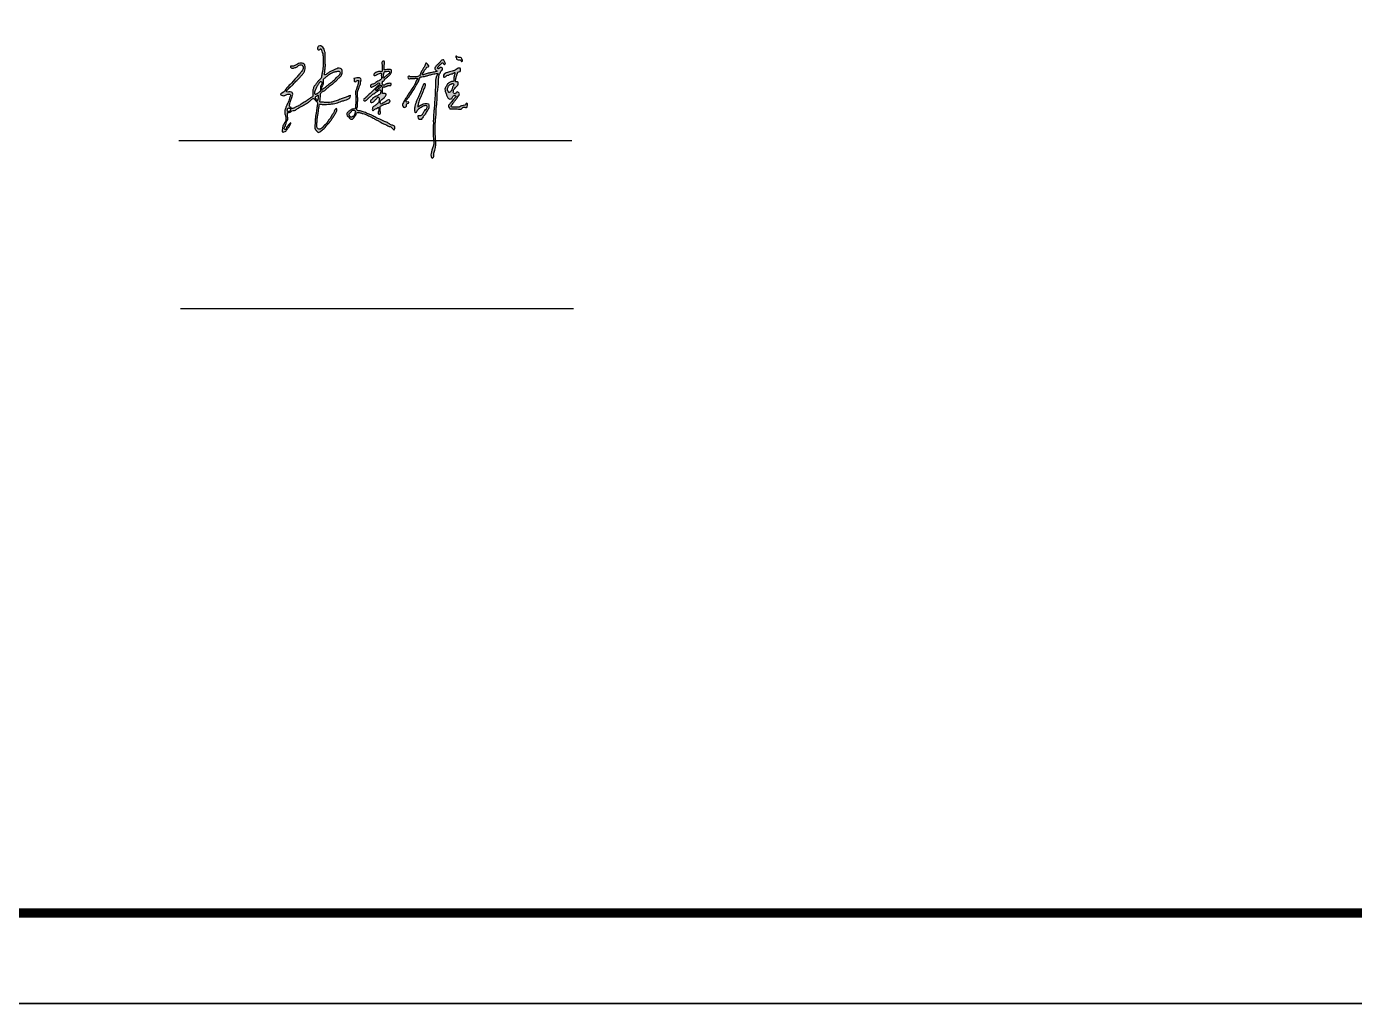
# Model space of a CAD drawing. Extents: x 30064 to 135164, y 17999 to 492668.
# Drawn here: x 46963 to 61640, y 386815 to 397614 of the extents above; entities that cross this region are included whole.
import ezdxf

# ---------------------------------------------------------------- set-up
doc = ezdxf.new("R2010")
doc.units = 0
doc.header["$LTSCALE"] = 1000
doc.header["$MEASUREMENT"] = 0
for name, color, linetype in [('PUB_TITLE', 7, 'Continuous'), ('TWT_TITLE', 7, 'Continuous'), ('文字和字符', 7, 'Continuous')]:
    doc.layers.add(name, color=color, linetype=linetype)

msp = doc.modelspace()

# ---------------------------------------------------------------- hatches: boundary and pattern name
at = {"layer": '文字和字符'}
h = msp.add_hatch(color=6, dxfattribs=at)
edge = h.paths.add_edge_path()
edge.add_spline(control_points=[(49898, 397177), (49898, 397177), (49935, 397179), (49955, 397199), (49983, 397209), (50009, 397213), (50038, 397198), (50044, 397169), (50041, 397142), (50038, 397115), (50014, 397090), (49993, 397061), (49964, 397030), (49931, 397002), (49905, 396966), (49873, 396944), (49855, 396921), (49841, 396910), (49836, 396899), (49844, 396886), (49865, 396897), (49888, 396894), (49914, 396870), (49896, 396838), (49888, 396810), (49881, 396788), (49872, 396768), (49872, 396749), (49868, 396735), (49875, 396722), (49886, 396721), (49891, 396714), (49897, 396706), (49907, 396710), (49918, 396712), (49930, 396719), (49944, 396726), (49960, 396732), (49975, 396742), (49991, 396752), (50010, 396764), (50031, 396776), (50051, 396789), (50069, 396802), (50091, 396815), (50108, 396832), (50131, 396841), (50127, 396857), (50126, 396870), (50125, 396885), (50128, 396899), (50129, 396915), (50133, 396931), (50140, 396955), (50161, 396976), (50179, 397003), (50198, 397020), (50211, 397034), (50225, 397046), (50223, 397067), (50227, 397094), (50236, 397122), (50240, 397171), (50245, 397222), (50241, 397276), (50239, 397313), (50229, 397337), (50222, 397353), (50214, 397375), (50203, 397358), (50179, 397349), (50175, 397385), (50193, 397402), (50218, 397404), (50240, 397388), (50253, 397364), (50263, 397333), (50265, 397303), (50265, 397274), (50265, 397246), (50264, 397210), (50266, 397169), (50258, 397128), (50260, 397102), (50252, 397072), (50282, 397087), (50299, 397104), (50330, 397123), (50362, 397135), (50390, 397149), (50418, 397159), (50448, 397145), (50455, 397115), (50449, 397089), (50438, 397062), (50411, 397042), (50381, 397011), (50342, 396978), (50301, 396947), (50268, 396915), (50243, 396897), (50210, 396883), (50217, 396842), (50207, 396812), (50207, 396794), (50204, 396780), (50221, 396778), (50236, 396778), (50262, 396774), (50293, 396776), (50325, 396775), (50350, 396783), (50373, 396787), (50396, 396798), (50427, 396806), (50456, 396820), (50484, 396828), (50507, 396840), (50525, 396844), (50549, 396862), (50540, 396824), (50517, 396811), (50482, 396798), (50447, 396791), (50415, 396776), (50384, 396766), (50351, 396760), (50315, 396757), (50275, 396753), (50240, 396752), (50216, 396756), (50201, 396758), (50196, 396739), (50191, 396685), (50178, 396612), (50172, 396539), (50168, 396501), (50186, 396482), (50201, 396480), (50221, 396481), (50243, 396511), (50276, 396537), (50299, 396579), (50326, 396605), (50339, 396637), (50359, 396663), (50366, 396688), (50394, 396718), (50392, 396681), (50379, 396659), (50362, 396625), (50337, 396594), (50315, 396555), (50279, 396520), (50246, 396478), (50214, 396459), (50191, 396439), (50174, 396453), (50165, 396467), (50150, 396482), (50147, 396511), (50154, 396544), (50153, 396583), (50158, 396622), (50163, 396661), (50168, 396700), (50174, 396734), (50181, 396761), (50177, 396780), (50161, 396789), (50149, 396802), (50144, 396819), (50121, 396819), (50104, 396797), (50072, 396773), (50037, 396750), (49995, 396730), (49960, 396710), (49931, 396685), (49899, 396688), (49884, 396671), (49868, 396661), (49854, 396667), (49845, 396658), (49846, 396644), (49844, 396626), (49852, 396606), (49853, 396583), (49833, 396560), (49829, 396530), (49820, 396505), (49804, 396481), (49833, 396472), (49835, 396500), (49850, 396521), (49866, 396532), (49888, 396559), (49880, 396525), (49869, 396514), (49860, 396500), (49852, 396488), (49844, 396478), (49836, 396468), (49829, 396452), (49810, 396456), (49789, 396439), (49789, 396476), (49792, 396495), (49796, 396517), (49805, 396533), (49813, 396551), (49827, 396567), (49830, 396587), (49830, 396606), (49828, 396624), (49820, 396642), (49814, 396667), (49820, 396699), (49834, 396729), (49846, 396761), (49861, 396790), (49868, 396817), (49874, 396836), (49881, 396848), (49881, 396864), (49859, 396872), (49839, 396862), (49819, 396851), (49800, 396849), (49784, 396852), (49764, 396865), (49813, 396889), (49831, 396929), (49889, 396987), (49934, 397035), (49972, 397084), (49998, 397109), (50019, 397134), (50025, 397166), (50009, 397189), (49979, 397198), (49958, 397163), (49922, 397161), (49891, 397145), (49873, 397181), (49898, 397177), (49898, 397177)], knot_values=[0, 0, 0, 0, 29.830329, 58.917813, 87.403057, 108.106156, 133.178165, 167.21185, 183.493575, 210.674955, 237.313626, 275.867732, 312.375317, 353.761043, 395.875537, 434.582879, 460.669761, 476.274997, 484.417806, 491.620343, 511.676156, 536.924503, 555.692553, 598.362356, 618.348177, 639.189191, 663.45492, 677.063063, 692.317653, 702.959274, 711.943659, 720.14469, 726.927846, 735.80548, 746.57076, 757.657127, 773.391329, 790.76732, 805.441898, 822.594095, 842.866694, 868.323001, 891.127033, 907.573393, 930.634575, 961.258613, 976.688727, 988.002723, 1001.170801, 1014.557807, 1029.617846, 1042.133039, 1057.768168, 1075.005198, 1109.99381, 1138.042246, 1164.89526, 1180.29965, 1191.874738, 1213.241442, 1232.349281, 1268.725268, 1294.322921, 1368.395782, 1410.724556, 1445.044845, 1469.944393, 1480.867815, 1499.328512, 1508.741629, 1526.286567, 1555.649157, 1570.573337, 1593.98259, 1617.984445, 1641.382666, 1669.439815, 1707.291974, 1725.035697, 1749.43332, 1786.029801, 1824.844218, 1863.911625, 1895.042411, 1908.396405, 1926.997455, 1954.733646, 1988.605585, 2022.407336, 2049.221687, 2076.673409, 2100.00089, 2131.565175, 2154.184674, 2175.023051, 2209.537897, 2244.846276, 2295.987218, 2350.394106, 2388.904508, 2420.906973, 2437.842954, 2481.538585, 2513.67034, 2525.068719, 2534.685067, 2544.923321, 2563.314623, 2581.768155, 2615.884833, 2650.046285, 2667.232328, 2688.872495, 2714.057646, 2739.784309, 2777.467879, 2801.534699, 2820.718126, 2846.219989, 2860.698517, 2879.243585, 2912.659008, 2940.608915, 2982.423161, 3010.685784, 3039.178412, 3070.401495, 3105.567192, 3138.040416, 3181.77967, 3202.070017, 3207.318711, 3220.228211, 3244.089956, 3371.102495, 3414.225609, 3453.462193, 3467.26996, 3480.300078, 3495.079726, 3519.973063, 3575.220664, 3613.131208, 3652.775903, 3675.917744, 3710.071084, 3737.577823, 3760.456026, 3779.026476, 3804.406012, 3842.427404, 3879.53793, 3916.903526, 3966.451123, 4017.131972, 4061.072175, 4074.638395, 4092.565028, 4109.947309, 4123.823044, 4149.665691, 4185.989873, 4217.238435, 4257.446297, 4295.790415, 4324.39685, 4369.00823, 4390.680082, 4401.809145, 4417.703641, 4439.204356, 4450.588858, 4460.404255, 4494.065203, 4522.530802, 4573.458554, 4609.521342, 4650.912748, 4685.917862, 4712.736046, 4730.120946, 4746.286022, 4759.95949, 4766.863435, 4776.672561, 4797.16942, 4817.291784, 4834.860476, 4859.323634, 4896.066848, 4914.918931, 4939.065769, 4952.349318, 4974.17708, 4996.946, 5022.500289, 5038.394722, 5059.260572, 5074.696393, 5090.132213, 5102.860644, 5115.363234, 5127.279907, 5137.839505, 5160.110254, 5171.91017, 5195.838718, 5221.384366, 5238.430758, 5255.298426, 5274.238989, 5291.838335, 5311.960699, 5328.55338, 5346.364767, 5359.960569, 5382.934513, 5416.477261, 5448.016954, 5474.30002, 5511.880375, 5539.40652, 5552.058861, 5566.94274, 5578.03298, 5588.729847, 5622.382906, 5636.081831, 5651.985781, 5673.57334, 5685.092373, 5703.046221, 5778.830378, 5827.289368, 5921.873186, 5965.463367, 5998.231583, 6019.778213, 6058.791881, 6074.951846, 6095.085564, 6133.666904, 6164.015928, 6195.290173, 6213.346315, 6227.672688, 6227.672688, 6227.672688, 6227.672688], degree=3, periodic=0)
edge = h.paths.add_edge_path(flags=16)
edge.add_spline(control_points=[(50211, 397005), (50211, 397004), (50197, 396994), (50194, 396981), (50184, 396970), (50177, 396958), (50169, 396945), (50164, 396929), (50156, 396914), (50152, 396901), (50150, 396890), (50150, 396880), (50151, 396872), (50153, 396865), (50163, 396862), (50171, 396871), (50185, 396878), (50195, 396888), (50207, 396894), (50212, 396905), (50210, 396918), (50211, 396934), (50210, 396952), (50220, 396967), (50226, 396981), (50224, 396993), (50227, 397005), (50218, 397007), (50211, 397005), (50211, 397005)], knot_values=[0, 0, 0, 0, 15.16178, 26.885115, 40.319645, 54.966413, 64.568744, 83.231373, 100.644648, 111.873825, 122.261764, 130.597594, 138.137919, 145.255344, 149.904189, 163.057972, 176.277051, 191.533217, 204.002706, 212.709306, 222.244258, 238.518955, 257.638434, 271.136509, 286.704711, 297.422187, 307.353728, 313.519692, 320.456367, 320.456367, 320.456367, 320.456367], degree=3, periodic=0)
edge = h.paths.add_edge_path(flags=16)
edge.add_spline(control_points=[(50244, 397033), (50244, 397033), (50276, 397058), (50298, 397075), (50325, 397093), (50353, 397110), (50384, 397112), (50410, 397123), (50424, 397112), (50436, 397101), (50421, 397076), (50391, 397056), (50361, 397017), (50326, 396992), (50299, 396971), (50278, 396953), (50259, 396939), (50244, 396928), (50238, 396916), (50220, 396911), (50225, 396936), (50224, 396954), (50243, 396968), (50241, 396988), (50241, 397005), (50242, 397017), (50240, 397026), (50244, 397033), (50244, 397033)], knot_values=[0, 0, 0, 0, 36.430419, 65.187197, 91.419752, 121.899033, 155.898168, 179.129599, 191.187594, 202.563458, 218.937757, 256.902618, 310.337733, 348.658026, 377.380118, 405.122206, 425.745844, 443.117225, 454.890005, 463.601594, 481.231921, 499.962837, 517.902498, 538.606138, 551.160941, 565.957672, 570.889886, 577.866804, 577.866804, 577.866804, 577.866804], degree=3, periodic=0)
edge = h.paths.add_edge_path(flags=16)
edge.add_spline(control_points=[(50154, 396830), (50154, 396830), (50162, 396845), (50172, 396849), (50180, 396854), (50192, 396854), (50188, 396840), (50189, 396829), (50188, 396817), (50185, 396807), (50185, 396799), (50179, 396796), (50172, 396798), (50167, 396806), (50163, 396812), (50158, 396820), (50153, 396823), (50154, 396830), (50154, 396830)], knot_values=[0, 0, 0, 0, 13.966431, 26.642221, 32.867363, 40.668687, 50.865474, 62.813241, 75.541774, 82.709236, 91.158043, 95.563358, 100.25464, 110.515602, 118.401257, 123.681007, 133.675528, 136.491121, 136.491121, 136.491121, 136.491121], degree=3, periodic=0)
edge = h.paths.add_edge_path(flags=16)
edge.add_spline(control_points=[(49845, 396700), (49845, 396700), (49854, 396714), (49866, 396711), (49876, 396708), (49883, 396705), (49884, 396696), (49881, 396690), (49878, 396681), (49870, 396678), (49860, 396676), (49846, 396674), (49843, 396687), (49841, 396693), (49845, 396700), (49845, 396700)], knot_values=[0, 0, 0, 0, 11.122688, 25.410392, 33.76565, 39.259742, 46.34399, 54.032835, 60.099225, 69.754386, 75.753906, 90.734986, 100.54138, 106.793197, 112.698594, 112.698594, 112.698594, 112.698594], degree=3, periodic=0)
h = msp.add_hatch(color=6, dxfattribs=at)
edge = h.paths.add_edge_path()
edge.add_spline(control_points=[(50804, 397092), (50804, 397092), (50822, 397110), (50842, 397111), (50863, 397120), (50880, 397113), (50892, 397118), (50895, 397133), (50893, 397153), (50896, 397175), (50892, 397194), (50888, 397208), (50889, 397226), (50916, 397238), (50922, 397215), (50916, 397199), (50917, 397181), (50917, 397163), (50916, 397150), (50913, 397138), (50929, 397134), (50944, 397141), (50965, 397140), (50979, 397141), (50995, 397139), (50997, 397124), (50997, 397111), (50991, 397096), (50980, 397081), (50966, 397069), (50952, 397056), (50940, 397044), (50928, 397037), (50921, 397027), (50914, 397020), (50910, 397007), (50898, 397011), (50897, 396994), (50894, 396981), (50905, 396963), (50918, 396968), (50929, 396974), (50940, 396981), (50954, 396983), (50968, 396987), (50981, 396988), (50994, 396984), (50991, 396974), (50993, 396965), (50979, 396960), (50966, 396963), (50953, 396959), (50944, 396954), (50933, 396951), (50924, 396945), (50913, 396945), (50903, 396950), (50901, 396939), (50898, 396931), (50898, 396920), (50898, 396912), (50898, 396904), (50896, 396897), (50896, 396889), (50896, 396883), (50897, 396879), (50894, 396871), (50909, 396874), (50919, 396874), (50930, 396873), (50937, 396868), (50935, 396851), (50923, 396832), (50901, 396816), (50883, 396804), (50873, 396786), (50871, 396768), (50884, 396755), (50893, 396763), (50902, 396769), (50913, 396777), (50926, 396780), (50938, 396792), (50952, 396803), (50967, 396803), (50981, 396801), (50982, 396784), (50967, 396772), (50950, 396764), (50929, 396757), (50912, 396753), (50896, 396745), (50886, 396736), (50869, 396733), (50875, 396715), (50873, 396696), (50873, 396676), (50880, 396655), (50866, 396643), (50852, 396648), (50846, 396660), (50854, 396675), (50858, 396692), (50859, 396708), (50855, 396726), (50838, 396710), (50822, 396708), (50804, 396700), (50797, 396682), (50782, 396691), (50787, 396706), (50788, 396725), (50806, 396733), (50821, 396744), (50833, 396755), (50845, 396766), (50857, 396776), (50858, 396791), (50861, 396804), (50862, 396818), (50858, 396828), (50852, 396836), (50842, 396833), (50838, 396821), (50826, 396814), (50815, 396803), (50807, 396792), (50796, 396782), (50783, 396774), (50761, 396773), (50763, 396796), (50777, 396805), (50788, 396821), (50807, 396832), (50825, 396843), (50843, 396848), (50854, 396861), (50873, 396864), (50877, 396884), (50880, 396897), (50875, 396912), (50861, 396916), (50850, 396902), (50828, 396891), (50811, 396877), (50790, 396865), (50775, 396852), (50754, 396832), (50735, 396816), (50718, 396799), (50698, 396787), (50681, 396808), (50707, 396820), (50724, 396841), (50756, 396868), (50785, 396901), (50815, 396926), (50836, 396951), (50853, 396965), (50868, 396982), (50853, 396996), (50836, 396971), (50813, 396964), (50793, 396948), (50761, 396940), (50764, 396974), (50791, 396977), (50814, 396986), (50834, 397004), (50854, 397015), (50876, 397021), (50888, 397039), (50885, 397062), (50883, 397079), (50888, 397100), (50868, 397099), (50855, 397092), (50838, 397085), (50826, 397073), (50810, 397070), (50796, 397079), (50803, 397092), (50804, 397092)], knot_values=[0, 0, 0, 0, 21.814226, 40.014518, 62.705103, 80.181203, 87.059593, 95.960741, 117.525979, 144.48919, 157.446323, 169.514731, 184.787555, 205.834293, 221.965238, 235.360358, 252.742704, 270.71375, 285.202589, 292.391017, 298.294038, 323.168932, 339.890762, 353.677583, 365.620364, 378.129251, 389.526685, 402.989381, 420.611403, 440.531037, 455.37129, 472.336878, 486.5792, 494.822314, 504.352288, 516.704907, 522.699181, 530.27695, 553.639261, 565.149337, 577.864888, 587.528817, 601.603428, 613.797645, 625.753182, 641.937729, 649.9788, 657.766267, 665.645468, 673.686615, 691.069983, 702.267642, 712.223711, 720.551303, 732.907569, 741.299569, 750.370401, 754.159277, 767.819998, 775.008381, 783.993926, 790.014194, 797.893351, 805.081778, 810.473088, 814.666318, 817.720913, 829.769177, 838.760629, 852.283854, 856.964277, 862.355586, 894.641394, 917.573479, 938.655869, 952.338385, 974.413595, 984.091028, 992.098792, 1002.565424, 1015.429981, 1028.359865, 1041.617731, 1060.692449, 1075.149999, 1081.330321, 1097.650211, 1107.252151, 1133.82575, 1149.932866, 1167.658992, 1180.945792, 1198.851742, 1207.212315, 1222.48382, 1236.906949, 1263.262694, 1278.557776, 1291.815576, 1304.435541, 1313.922398, 1324.654884, 1349.142625, 1361.020488, 1372.838601, 1385.371679, 1406.33795, 1423.525104, 1437.340436, 1446.079862, 1461.351368, 1476.168885, 1496.200813, 1510.803882, 1526.560496, 1542.662576, 1557.114579, 1565.766985, 1581.249459, 1594.824166, 1604.755407, 1610.756543, 1619.414177, 1627.419657, 1643.634371, 1658.03725, 1667.713087, 1682.728431, 1698.677316, 1713.209272, 1728.480822, 1743.495369, 1760.340716, 1781.062409, 1803.083586, 1817.90876, 1831.829559, 1851.204785, 1861.937228, 1882.369986, 1890.726834, 1902.273459, 1915.005119, 1936.427946, 1969.389218, 1974.338724, 2005.754245, 2023.168452, 2055.026844, 2074.268902, 2093.867831, 2107.78631, 2127.599717, 2153.412209, 2189.440129, 2240.453356, 2274.08225, 2299.89394, 2328.106323, 2341.387876, 2350.989816, 2370.530551, 2403.28468, 2421.19063, 2445.869309, 2466.302067, 2483.491087, 2513.600141, 2534.81948, 2557.988589, 2577.732832, 2594.915337, 2613.696208, 2636.660478, 2648.798069, 2658.352665, 2679.53953, 2695.582632, 2708.030864, 2726.091721, 2735.787779, 2747.159611, 2747.159611, 2747.159611, 2747.159611], degree=3, periodic=0)
edge = h.paths.add_edge_path(flags=16)
edge.add_spline(control_points=[(50874, 396965), (50874, 396965), (50865, 396956), (50859, 396951), (50847, 396948), (50839, 396941), (50832, 396933), (50826, 396927), (50823, 396920), (50821, 396912), (50827, 396907), (50834, 396906), (50840, 396913), (50842, 396922), (50850, 396928), (50857, 396930), (50863, 396935), (50873, 396938), (50879, 396946), (50886, 396952), (50887, 396959), (50885, 396966), (50879, 396965), (50874, 396965), (50874, 396965)], knot_values=[0, 0, 0, 0, 8.439041, 20.62857, 28.097042, 39.877603, 49.765051, 57.178901, 62.854461, 72.258155, 76.58164, 82.950578, 90.312624, 100.188639, 107.6845, 114.090351, 121.535477, 130.11106, 142.317774, 148.462757, 154.387511, 159.526625, 165.895648, 169.459976, 169.459976, 169.459976, 169.459976], degree=3, periodic=0)
edge = h.paths.add_edge_path(flags=16)
edge.add_spline(control_points=[(50919, 397113), (50919, 397113), (50913, 397104), (50912, 397096), (50912, 397085), (50909, 397073), (50906, 397061), (50903, 397050), (50912, 397041), (50918, 397056), (50928, 397064), (50941, 397070), (50951, 397082), (50962, 397090), (50978, 397098), (50974, 397110), (50971, 397122), (50949, 397120), (50934, 397116), (50922, 397116), (50919, 397113), (50919, 397113)], knot_values=[0, 0, 0, 0, 9.334311, 17.140719, 26.361451, 38.018579, 52.789195, 61.01517, 67.124154, 79.068588, 89.242621, 105.885881, 117.802758, 131.460083, 146.451071, 157.202444, 163.309657, 177.435607, 205.630785, 210.588468, 213.165382, 213.165382, 213.165382, 213.165382], degree=3, periodic=0)
h = msp.add_hatch(color=6, dxfattribs=at)
edge = h.paths.add_edge_path()
edge.add_spline(control_points=[(51223, 397059), (51223, 397059), (51260, 397059), (51283, 397058), (51315, 397074), (51321, 397112), (51344, 397142), (51357, 397170), (51370, 397188), (51372, 397217), (51394, 397199), (51402, 397189), (51419, 397167), (51387, 397173), (51383, 397156), (51369, 397141), (51354, 397118), (51345, 397098), (51333, 397079), (51354, 397080), (51368, 397090), (51397, 397096), (51426, 397104), (51457, 397109), (51476, 397112), (51509, 397119), (51476, 397133), (51475, 397159), (51491, 397181), (51509, 397200), (51535, 397220), (51547, 397241), (51573, 397251), (51578, 397233), (51585, 397221), (51594, 397208), (51590, 397197), (51576, 397188), (51573, 397211), (51553, 397215), (51542, 397195), (51523, 397185), (51510, 397170), (51507, 397160), (51505, 397144), (51532, 397151), (51546, 397169), (51566, 397149), (51554, 397130), (51541, 397117), (51534, 397099), (51524, 397085), (51516, 397050), (51516, 397003), (51513, 396940), (51503, 396890), (51498, 396836), (51502, 396784), (51490, 396719), (51492, 396656), (51477, 396537), (51479, 396405), (51491, 396271), (51458, 396208), (51469, 396174), (51445, 396155), (51426, 396197), (51439, 396231), (51449, 396268), (51473, 396316), (51451, 396405), (51461, 396514), (51457, 396605), (51464, 396672), (51472, 396727), (51471, 396784), (51480, 396842), (51476, 396908), (51489, 396985), (51476, 397042), (51518, 397099), (51475, 397094), (51444, 397085), (51406, 397076), (51381, 397068), (51359, 397062), (51339, 397058), (51308, 397060), (51301, 397014), (51274, 396973), (51244, 396914), (51203, 396859), (51178, 396816), (51150, 396793), (51167, 396773), (51194, 396787), (51182, 396764), (51162, 396764), (51167, 396736), (51144, 396712), (51111, 396737), (51131, 396779), (51153, 396822), (51188, 396873), (51222, 396926), (51257, 396979), (51269, 397014), (51294, 397052), (51242, 397032), (51217, 397046), (51187, 397032), (51173, 397052), (51185, 397072), (51195, 397065), (51198, 397061), (51203, 397060), (51210, 397057), (51223, 397059), (51223, 397059)], knot_values=[0, 0, 0, 0, 30.010681, 59.710914, 78.593199, 120.407305, 154.524141, 185.004149, 203.061643, 222.774317, 238.80713, 258.455944, 270.333782, 293.330836, 302.766156, 314.154011, 351.592667, 373.783884, 384.727657, 395.744414, 413.857163, 437.957453, 474.261753, 498.637383, 521.996218, 540.039757, 556.440551, 586.981856, 599.46137, 631.292047, 659.861277, 686.798362, 704.454635, 714.77327, 731.806988, 745.746399, 755.60273, 762.331918, 783.607358, 794.2488, 808.935268, 839.224822, 854.000646, 861.29652, 870.524529, 890.282084, 910.927322, 927.245681, 946.958313, 963.356978, 980.390735, 1000.003082, 1009.515457, 1078.314372, 1130.678307, 1184.843128, 1219.935368, 1279.461792, 1329.992924, 1402.614913, 1454.086505, 1659.988392, 1772.185683, 1817.246483, 1847.677046, 1862.240127, 1879.608782, 1944.488332, 1967.79145, 1986.349178, 2091.415626, 2201.453187, 2292.790848, 2342.000053, 2390.03078, 2446.006624, 2499.916829, 2551.206876, 2630.928051, 2705.368541, 2736.511304, 2751.139397, 2799.882761, 2838.437816, 2856.100871, 2874.060326, 2900.839764, 2911.90203, 2956.44123, 2995.684828, 3055.617738, 3138.927419, 3179.415616, 3204.798199, 3217.112426, 3237.828089, 3249.032304, 3266.585733, 3281.97368, 3312.759311, 3333.895438, 3372.534497, 3420.293911, 3476.863372, 3540.284988, 3599.822241, 3643.146119, 3661.15915, 3690.737213, 3733.200125, 3751.837118, 3768.448916, 3785.656639, 3792.541545, 3796.752385, 3800.355287, 3806.580356, 3819.839144, 3819.839144, 3819.839144, 3819.839144], degree=3, periodic=0)
h = msp.add_hatch(color=6, dxfattribs=at)
edge = h.paths.add_edge_path()
edge.add_spline(control_points=[(51573, 397076), (51573, 397076), (51590, 397104), (51615, 397103), (51641, 397112), (51664, 397121), (51688, 397126), (51712, 397136), (51728, 397155), (51755, 397158), (51764, 397137), (51757, 397113), (51729, 397116), (51723, 397090), (51719, 397071), (51709, 397050), (51706, 397032), (51705, 397018), (51702, 396998), (51729, 397012), (51738, 396986), (51729, 396969), (51721, 396955), (51707, 396946), (51699, 396931), (51685, 396918), (51681, 396900), (51678, 396882), (51690, 396873), (51708, 396866), (51710, 396885), (51724, 396893), (51737, 396888), (51751, 396874), (51740, 396847), (51722, 396826), (51704, 396800), (51686, 396779), (51672, 396758), (51661, 396746), (51653, 396734), (51662, 396723), (51678, 396721), (51698, 396723), (51720, 396726), (51743, 396721), (51760, 396734), (51781, 396741), (51800, 396743), (51822, 396751), (51818, 396767), (51835, 396767), (51836, 396754), (51835, 396744), (51834, 396734), (51835, 396723), (51822, 396717), (51808, 396723), (51791, 396722), (51779, 396715), (51767, 396692), (51724, 396708), (51688, 396704), (51661, 396705), (51639, 396704), (51633, 396720), (51623, 396734), (51633, 396748), (51641, 396760), (51651, 396773), (51663, 396789), (51675, 396805), (51691, 396818), (51699, 396831), (51713, 396839), (51703, 396854), (51690, 396852), (51678, 396847), (51671, 396833), (51667, 396817), (51650, 396813), (51633, 396812), (51618, 396825), (51612, 396842), (51605, 396856), (51600, 396875), (51590, 396894), (51586, 396922), (51593, 396943), (51604, 396960), (51612, 396981), (51638, 396995), (51660, 397009), (51682, 397003), (51686, 397022), (51682, 397040), (51687, 397061), (51694, 397079), (51697, 397091), (51699, 397108), (51682, 397101), (51670, 397093), (51648, 397089), (51631, 397077), (51609, 397075), (51597, 397062), (51585, 397053), (51564, 397056), (51573, 397076), (51573, 397076)], knot_values=[0, 0, 0, 0, 24.512001, 49.882294, 72.277412, 98.738469, 118.409447, 143.109669, 167.776883, 187.618262, 203.042037, 222.126752, 247.275306, 258.48372, 289.86628, 303.795246, 321.379231, 338.707377, 347.328395, 366.307106, 385.237264, 403.506228, 418.562709, 428.786369, 449.648574, 463.118664, 483.023077, 498.54091, 507.708607, 523.614939, 538.272825, 548.331434, 564.446663, 573.613544, 601.356343, 627.727416, 655.753502, 687.468657, 707.386499, 724.030195, 733.822997, 742.988374, 758.369859, 776.521682, 797.368312, 820.285411, 838.875384, 852.53501, 881.495768, 896.424896, 904.484831, 916.221913, 924.49056, 934.624145, 946.353648, 953.359124, 961.492881, 980.267656, 992.004738, 1008.557493, 1015.80342, 1061.650078, 1099.490071, 1123.473109, 1136.892554, 1154.792681, 1167.453766, 1180.555905, 1196.223819, 1209.542153, 1226.270416, 1249.735518, 1266.970627, 1281.05191, 1293.130439, 1303.91699, 1316.71909, 1326.731209, 1339.888064, 1357.279911, 1369.076666, 1385.0742, 1402.881823, 1419.32573, 1433.82478, 1447.087554, 1471.921893, 1495.500471, 1520.791964, 1533.894554, 1550.83807, 1581.024251, 1611.984954, 1621.45011, 1633.096343, 1654.387173, 1674.742462, 1691.115782, 1707.380906, 1715.678547, 1723.570803, 1743.940975, 1761.902668, 1783.344225, 1802.439161, 1818.418402, 1831.919163, 1844.453477, 1860.498716, 1860.498716, 1860.498716, 1860.498716], degree=3, periodic=0)
edge = h.paths.add_edge_path(flags=16)
edge.add_spline(control_points=[(51654, 396978), (51654, 396978), (51637, 396969), (51628, 396958), (51621, 396945), (51616, 396933), (51614, 396920), (51616, 396909), (51621, 396899), (51626, 396892), (51631, 396883), (51644, 396888), (51652, 396898), (51663, 396910), (51665, 396924), (51671, 396937), (51674, 396951), (51684, 396961), (51687, 396972), (51680, 396982), (51669, 396983), (51662, 396981), (51654, 396978), (51654, 396978)], knot_values=[0, 0, 0, 0, 17.49913, 30.768414, 43.809406, 57.820521, 67.761158, 79.395962, 89.172864, 96.402516, 104.532234, 113.624822, 128.719094, 142.570854, 155.091253, 167.081152, 182.063386, 194.044375, 204.792336, 212.007375, 223.839632, 231.821798, 237.531752, 237.531752, 237.531752, 237.531752], degree=3, periodic=0)
h = msp.add_hatch(color=6, dxfattribs=at)
edge = h.paths.add_edge_path()
edge.add_spline(control_points=[(50582, 397040), (50582, 397040), (50620, 397049), (50649, 397052), (50664, 397025), (50654, 397003), (50657, 396981), (50647, 396963), (50642, 396948), (50635, 396930), (50629, 396915), (50622, 396899), (50619, 396885), (50622, 396866), (50620, 396845), (50626, 396811), (50622, 396778), (50619, 396744), (50621, 396722), (50612, 396706), (50613, 396690), (50631, 396680), (50653, 396683), (50674, 396674), (50697, 396669), (50718, 396658), (50745, 396645), (50770, 396638), (50794, 396626), (50812, 396614), (50834, 396601), (50863, 396595), (50889, 396579), (50924, 396564), (50954, 396552), (50981, 396534), (51001, 396524), (51031, 396518), (51036, 396493), (51025, 396465), (51007, 396488), (50997, 396502), (50981, 396508), (50962, 396512), (50947, 396523), (50927, 396531), (50905, 396539), (50888, 396554), (50862, 396564), (50838, 396581), (50806, 396593), (50782, 396613), (50756, 396622), (50730, 396632), (50707, 396646), (50685, 396651), (50666, 396657), (50648, 396664), (50630, 396665), (50611, 396665), (50607, 396649), (50603, 396632), (50585, 396617), (50577, 396594), (50556, 396590), (50536, 396590), (50527, 396614), (50506, 396626), (50496, 396654), (50520, 396669), (50533, 396685), (50552, 396697), (50569, 396711), (50591, 396697), (50597, 396715), (50598, 396729), (50600, 396750), (50606, 396777), (50601, 396812), (50602, 396848), (50597, 396877), (50601, 396899), (50607, 396916), (50614, 396929), (50615, 396941), (50619, 396950), (50620, 396962), (50626, 396972), (50630, 396982), (50630, 396992), (50633, 397003), (50637, 397015), (50624, 397022), (50616, 397014), (50606, 397012), (50606, 396999), (50589, 397006), (50583, 397017), (50583, 397028), (50585, 397035), (50582, 397040), (50582, 397040)], knot_values=[0, 0, 0, 0, 31.567408, 64.804615, 84.514899, 102.449572, 127.665217, 143.393176, 158.761139, 172.306084, 195.386314, 203.777391, 220.63047, 233.896682, 257.032253, 279.176201, 327.700844, 348.661996, 374.096735, 388.033075, 396.915328, 415.877792, 435.250381, 456.66983, 478.431065, 501.305126, 522.015154, 560.722472, 573.046245, 596.2976, 621.456877, 643.421109, 676.452722, 706.559804, 747.979879, 764.804525, 796.369237, 812.756663, 842.42195, 854.740888, 879.873646, 891.588111, 907.370515, 923.988969, 943.623296, 959.405623, 982.733778, 1008.381509, 1021.700495, 1058.208083, 1090.24983, 1114.093944, 1144.201026, 1166.925646, 1191.573171, 1217.002209, 1229.971469, 1248.063792, 1268.029249, 1281.440462, 1294.753802, 1308.690116, 1329.858381, 1355.865323, 1368.43417, 1386.209945, 1406.30905, 1430.06276, 1453.845898, 1470.989804, 1499.087867, 1512.54167, 1535.266273, 1553.042048, 1560.571233, 1580.172383, 1594.917168, 1617.197884, 1657.975453, 1689.943564, 1718.67234, 1738.776712, 1751.36341, 1769.195262, 1777.025624, 1785.794542, 1795.901638, 1809.568461, 1816.675984, 1826.397683, 1837.686133, 1847.881877, 1857.816128, 1868.115168, 1875.917125, 1881.585263, 1896.597226, 1905.82176, 1918.671785, 1923.218896, 1927.782629, 1927.782629, 1927.782629, 1927.782629], degree=3, periodic=0)
edge = h.paths.add_edge_path(flags=17)
edge.add_spline(control_points=[(50537, 396658), (50537, 396658), (50529, 396653), (50529, 396644), (50529, 396635), (50533, 396626), (50540, 396621), (50544, 396613), (50550, 396611), (50556, 396611), (50560, 396615), (50565, 396618), (50571, 396620), (50577, 396622), (50580, 396628), (50585, 396634), (50589, 396644), (50592, 396656), (50598, 396668), (50597, 396677), (50598, 396688), (50583, 396688), (50572, 396692), (50563, 396685), (50557, 396681), (50553, 396675), (50550, 396670), (50546, 396667), (50544, 396662), (50537, 396658), (50537, 396658)], knot_values=[0, 0, 0, 0, 9.663903, 14.696519, 25.589324, 33.287033, 41.448102, 50.312117, 54.669885, 59.317586, 65.471876, 69.610934, 76.339168, 81.250991, 86.994431, 94.228062, 103.814692, 117.550507, 128.275999, 139.362893, 142.658643, 157.109971, 167.517587, 177.222957, 183.783609, 188.977779, 195.04957, 200.641099, 203.083872, 211.139425, 211.139425, 211.139425, 211.139425], degree=3, periodic=0)
h = msp.add_hatch(color=6, dxfattribs=at)
edge = h.paths.add_edge_path()
edge.add_spline(control_points=[(51355, 396981), (51355, 396981), (51342, 396951), (51333, 396928), (51324, 396892), (51305, 396860), (51291, 396826), (51278, 396795), (51265, 396765), (51261, 396738), (51254, 396714), (51255, 396691), (51254, 396674), (51263, 396657), (51278, 396677), (51283, 396694), (51306, 396707), (51325, 396721), (51345, 396733), (51365, 396739), (51392, 396744), (51392, 396702), (51353, 396688), (51348, 396648), (51324, 396628), (51305, 396630), (51287, 396631), (51294, 396610), (51294, 396590), (51314, 396588), (51328, 396585), (51335, 396601), (51349, 396619), (51367, 396641), (51380, 396668), (51393, 396687), (51410, 396706), (51409, 396731), (51412, 396767), (51376, 396760), (51351, 396765), (51330, 396746), (51309, 396742), (51281, 396717), (51294, 396759), (51297, 396783), (51312, 396819), (51328, 396858), (51350, 396904), (51360, 396941), (51374, 396970), (51365, 396985), (51355, 396981), (51355, 396981)], knot_values=[0, 0, 0, 0, 24.542793, 52.435959, 85.650583, 121.512598, 155.916917, 186.540407, 217.474406, 244.606868, 263.102829, 287.388558, 305.597528, 314.527085, 327.332873, 353.193682, 372.630675, 395.352625, 418.617204, 435.772151, 457.249665, 475.959444, 524.49024, 552.742939, 580.507685, 599.437854, 607.362997, 621.159879, 644.090151, 657.95728, 669.398503, 679.892715, 700.008206, 736.031643, 756.664286, 782.242284, 801.590045, 823.390719, 851.090423, 877.54929, 900.135028, 924.011869, 947.574779, 965.855715, 994.232281, 1016.328926, 1045.309406, 1098.032674, 1136.336698, 1183.774373, 1208.195694, 1217.866995, 1225.149506, 1225.149506, 1225.149506, 1225.149506], degree=3, periodic=0)

# ---------------------------------------------------------------- linework, layer by layer
for p, q in [((48645, 396353), (52990, 396353)), ((48663, 394499), (53008, 394499))]:
    msp.add_line(p, q)
at = {"layer": 'PUB_TITLE', "color": 0}
for p, q in [((32564, 387815), (88464, 387815)), ((89464, 386815), (30064, 386815))]:
    msp.add_line(p, q, dxfattribs=at)
at = {"layer": 'TWT_TITLE'}
msp.add_lwpolyline([(30064, 386815), (104364, 386815), (104364, 428815), (30064, 428815)], close=True, dxfattribs=at)
at = {"layer": 'TWT_TITLE', "const_width": 100}
msp.add_lwpolyline([(32564, 387815), (103364, 387815), (103364, 427815), (32564, 427815)], close=True, dxfattribs=at)
at = {"layer": '文字和字符', "color": 6}
for points, start_tangent, end_tangent in [([(49898, 397177), (49930, 397182), (49957, 397198), (49985, 397209), (50008, 397211), (50032, 397198), (50043, 397163), (50041, 397145), (50035, 397117), (50018, 397093), (49992, 397061), (49965, 397032), (49933, 397001), (49903, 396967), (49871, 396940), (49852, 396919), (49840, 396907), (49837, 396898), (49841, 396892), (49863, 396893), (49890, 396890), (49904, 396876), (49895, 396831), (49888, 396810), (49881, 396789), (49873, 396764), (49871, 396749), (49870, 396733), (49876, 396723), (49886, 396720), (49892, 396713), (49897, 396708), (49906, 396710), (49918, 396713), (49928, 396718), (49943, 396726), (49961, 396733), (49974, 396742), (49990, 396751), (50009, 396763), (50032, 396777), (50053, 396790), (50067, 396800), (50088, 396814), (50115, 396834), (50128, 396843), (50128, 396856), (50126, 396870), (50126, 396884), (50128, 396900), (50129, 396914), (50133, 396930), (50139, 396948), (50162, 396978), (50180, 397003), (50200, 397023), (50212, 397035), (50221, 397044), (50224, 397067), (50227, 397088), (50235, 397126), (50238, 397153), (50243, 397233), (50241, 397279), (50236, 397316), (50227, 397341), (50223, 397352), (50212, 397369), (50205, 397362), (50187, 397356), (50181, 397387), (50191, 397399), (50217, 397401), (50238, 397387), (50251, 397365), (50261, 397336), (50265, 397296), (50265, 397277), (50265, 397250), (50265, 397211), (50265, 397169), (50260, 397127), (50257, 397093), (50256, 397079), (50275, 397085), (50299, 397103), (50331, 397122), (50364, 397136), (50391, 397148), (50419, 397155), (50442, 397145), (50453, 397112), (50448, 397088), (50439, 397068), (50412, 397042), (50385, 397015), (50343, 396979), (50297, 396942), (50266, 396914), (50237, 396895), (50221, 396886), (50213, 396839), (50207, 396805), (50206, 396793), (50206, 396782), (50217, 396778), (50237, 396778), (50257, 396776), (50293, 396776), (50330, 396778), (50348, 396782), (50371, 396788), (50397, 396797), (50423, 396806), (50461, 396821), (50485, 396830), (50504, 396838), (50530, 396848), (50544, 396855), (50541, 396835), (50515, 396811), (50486, 396800), (50443, 396788), (50414, 396777), (50385, 396767), (50352, 396761), (50314, 396757), (50279, 396754), (50232, 396754), (50210, 396757), (50205, 396757), (50198, 396744), (50194, 396719), (50176, 396583), (50172, 396536), (50176, 396494), (50187, 396484), (50200, 396480), (50216, 396483), (50236, 396501), (50278, 396544), (50301, 396578), (50327, 396611), (50339, 396633), (50358, 396665), (50371, 396692), (50390, 396707), (50392, 396687), (50381, 396662), (50361, 396626), (50338, 396593), (50316, 396560), (50280, 396520), (50243, 396479), (50205, 396451), (50192, 396444), (50175, 396453), (50163, 396468), (50154, 396479), (50149, 396507), (50153, 396546), (50154, 396580), (50158, 396623), (50164, 396664), (50168, 396695), (50176, 396742), (50179, 396765), (50176, 396777), (50163, 396789), (50149, 396807), (50142, 396817), (50132, 396818), (50102, 396797), (50078, 396778), (50032, 396748), (49997, 396731), (49959, 396707), (49926, 396688), (49897, 396683), (49883, 396671), (49867, 396664), (49852, 396664), (49847, 396659), (49846, 396648), (49846, 396626), (49851, 396605), (49851, 396586), (49838, 396563), (49827, 396525), (49819, 396506), (49813, 396480), (49827, 396476), (49837, 396497), (49850, 396518), (49870, 396537), (49883, 396549), (49878, 396527), (49869, 396513), (49859, 396499), (49852, 396488), (49844, 396477), (49836, 396467), (49830, 396457), (49807, 396451), (49795, 396446), (49790, 396471), (49793, 396498), (49797, 396516), (49805, 396533), (49814, 396551), (49825, 396567), (49830, 396588), (49830, 396606), (49827, 396625), (49821, 396639), (49816, 396663), (49821, 396699), (49834, 396731), (49845, 396757), (49861, 396794), (49870, 396823), (49874, 396835), (49880, 396850), (49878, 396862), (49868, 396868), (49833, 396858), (49819, 396852), (49802, 396850), (49780, 396855), (49770, 396863), (49785, 396876), (49841, 396936), (49876, 396975), (49945, 397050), (49976, 397086), (50000, 397112), (50014, 397131), (50019, 397172), (50008, 397186), (49987, 397192), (49953, 397168), (49922, 397158), (49888, 397157), (49882, 397176), (49898, 397177)], (0.984905, -0.173097), (0.984905, -0.173097)), ([(50804, 397092), (50822, 397106), (50841, 397112), (50865, 397117), (50884, 397115), (50891, 397118), (50894, 397128), (50894, 397151), (50894, 397180), (50892, 397194), (50889, 397207), (50892, 397223), (50914, 397231), (50920, 397214), (50918, 397200), (50917, 397181), (50917, 397162), (50915, 397146), (50915, 397139), (50921, 397136), (50947, 397140), (50966, 397141), (50980, 397141), (50993, 397137), (50997, 397124), (50996, 397111), (50991, 397098), (50980, 397082), (50964, 397067), (50952, 397056), (50939, 397044), (50927, 397035), (50921, 397028), (50915, 397019), (50907, 397009), (50900, 397009), (50897, 397001), (50897, 396976), (50905, 396966), (50919, 396968), (50928, 396974), (50941, 396981), (50954, 396984), (50967, 396986), (50984, 396986), (50992, 396983), (50992, 396974), (50991, 396966), (50983, 396962), (50964, 396962), (50953, 396959), (50943, 396954), (50934, 396951), (50922, 396946), (50913, 396946), (50903, 396947), (50902, 396943), (50898, 396929), (50898, 396921), (50898, 396911), (50897, 396905), (50896, 396896), (50896, 396889), (50896, 396883), (50896, 396878), (50896, 396875), (50908, 396874), (50918, 396874), (50932, 396871), (50936, 396867), (50936, 396861), (50919, 396831), (50900, 396815), (50883, 396801), (50875, 396788), (50876, 396764), (50884, 396758), (50892, 396762), (50901, 396769), (50913, 396776), (50926, 396782), (50937, 396791), (50954, 396802), (50970, 396803), (50976, 396801), (50979, 396783), (50972, 396776), (50946, 396763), (50929, 396758), (50911, 396752), (50898, 396746), (50882, 396736), (50873, 396732), (50873, 396715), (50873, 396700), (50875, 396671), (50876, 396655), (50865, 396646), (50852, 396650), (50848, 396660), (50851, 396671), (50858, 396696), (50858, 396709), (50853, 396721), (50841, 396715), (50820, 396706), (50805, 396696), (50794, 396685), (50786, 396690), (50786, 396706), (50790, 396722), (50807, 396735), (50820, 396744), (50833, 396755), (50846, 396767), (50856, 396779), (50858, 396788), (50861, 396804), (50861, 396819), (50857, 396829), (50852, 396834), (50843, 396832), (50839, 396825), (50826, 396813), (50815, 396802), (50808, 396793), (50796, 396782), (50781, 396775), (50765, 396777), (50765, 396793), (50776, 396805), (50788, 396819), (50806, 396832), (50828, 396843), (50842, 396849), (50854, 396859), (50872, 396869), (50876, 396880), (50878, 396902), (50874, 396910), (50862, 396914), (50851, 396905), (50832, 396893), (50803, 396872), (50798, 396870), (50772, 396848), (50758, 396836), (50732, 396813), (50716, 396799), (50696, 396793), (50687, 396804), (50703, 396819), (50723, 396838), (50751, 396865), (50790, 396904), (50816, 396929), (50836, 396949), (50858, 396970), (50864, 396983), (50857, 396991), (50839, 396979), (50809, 396960), (50793, 396950), (50766, 396948), (50768, 396970), (50785, 396977), (50816, 396989), (50834, 397003), (50856, 397014), (50875, 397024), (50885, 397039), (50885, 397060), (50885, 397084), (50885, 397097), (50874, 397099), (50853, 397091), (50837, 397083), (50826, 397075), (50807, 397073), (50800, 397080), (50804, 397092)], (0.662995, 0.748624), (0.662995, 0.748624)), ([(51223, 397059), (51255, 397059), (51287, 397062), (51305, 397071), (51325, 397112), (51344, 397144), (51360, 397172), (51369, 397190), (51376, 397210), (51391, 397201), (51405, 397185), (51411, 397174), (51387, 397166), (51382, 397157), (51375, 397148), (51353, 397114), (51341, 397093), (51338, 397081), (51349, 397080), (51367, 397088), (51392, 397095), (51431, 397104), (51457, 397109), (51481, 397114), (51500, 397120), (51486, 397131), (51480, 397164), (51487, 397175), (51511, 397200), (51533, 397221), (51553, 397242), (51572, 397246), (51577, 397236), (51586, 397220), (51592, 397206), (51588, 397196), (51582, 397192), (51567, 397210), (51556, 397212), (51545, 397201), (51520, 397180), (51510, 397167), (51507, 397160), (51507, 397150), (51528, 397153), (51548, 397163), (51561, 397150), (51553, 397130), (51542, 397116), (51533, 397100), (51523, 397081), (51521, 397071), (51516, 396997), (51512, 396941), (51503, 396883), (51500, 396845), (51499, 396781), (51493, 396727), (51490, 396648), (51484, 396593), (51483, 396370), (51477, 396249), (51464, 396202), (51460, 396169), (51447, 396161), (51436, 396176), (51443, 396246), (51451, 396270), (51458, 396288), (51458, 396402), (51459, 396521), (51460, 396620), (51465, 396673), (51470, 396724), (51473, 396785), (51478, 396843), (51478, 396898), (51484, 396984), (51495, 397064), (51507, 397095), (51491, 397095), (51439, 397084), (51399, 397073), (51381, 397068), (51362, 397063), (51333, 397059), (51321, 397058), (51298, 397016), (51278, 396979), (51246, 396922), (51197, 396847), (51171, 396812), (51157, 396788), (51166, 396779), (51188, 396780), (51183, 396769), (51166, 396760), (51164, 396743), (51140, 396720), (51121, 396733), (51128, 396774), (51153, 396819), (51186, 396870), (51224, 396928), (51257, 396983), (51277, 397026), (51285, 397043), (51253, 397040), (51207, 397040), (51187, 397037), (51178, 397053), (51188, 397068), (51195, 397064), (51198, 397061), (51202, 397060), (51208, 397059), (51223, 397059)], (1, 0), (1, 0)), ([(51573, 397076), (51590, 397097), (51616, 397105), (51639, 397112), (51666, 397121), (51687, 397126), (51711, 397138), (51732, 397153), (51754, 397153), (51761, 397139), (51755, 397119), (51729, 397109), (51725, 397098), (51715, 397065), (51710, 397051), (51706, 397032), (51704, 397014), (51704, 397004), (51725, 397004), (51735, 396987), (51729, 396968), (51719, 396955), (51710, 396948), (51697, 396930), (51687, 396919), (51681, 396898), (51681, 396881), (51688, 396875), (51705, 396871), (51713, 396885), (51722, 396891), (51739, 396886), (51745, 396879), (51739, 396849), (51722, 396826), (51705, 396802), (51683, 396775), (51671, 396757), (51659, 396743), (51655, 396734), (51661, 396726), (51677, 396722), (51697, 396723), (51719, 396724), (51744, 396724), (51762, 396734), (51776, 396739), (51806, 396746), (51819, 396755), (51821, 396764), (51833, 396764), (51836, 396756), (51835, 396745), (51834, 396732), (51833, 396724), (51826, 396720), (51806, 396722), (51793, 396722), (51778, 396712), (51773, 396705), (51724, 396704), (51683, 396704), (51657, 396704), (51643, 396706), (51631, 396722), (51626, 396734), (51632, 396747), (51642, 396761), (51651, 396772), (51662, 396787), (51678, 396806), (51691, 396819), (51701, 396831), (51709, 396841), (51703, 396850), (51689, 396851), (51679, 396846), (51672, 396834), (51663, 396818), (51651, 396814), (51634, 396814), (51619, 396826), (51612, 396842), (51605, 396857), (51601, 396870), (51591, 396895), (51588, 396921), (51596, 396947), (51603, 396959), (51611, 396975), (51638, 396995), (51669, 397006), (51679, 397006), (51685, 397017), (51684, 397040), (51688, 397062), (51693, 397079), (51697, 397096), (51697, 397105), (51688, 397103), (51669, 397093), (51650, 397088), (51629, 397078), (51609, 397072), (51596, 397062), (51583, 397055), (51570, 397059), (51573, 397076)], (0.284283, 0.95874), (0.284283, 0.95874)), ([(51717, 397284), (51732, 397275), (51746, 397273), (51761, 397271), (51771, 397265), (51774, 397252), (51781, 397232), (51769, 397229), (51762, 397239), (51755, 397246), (51732, 397246), (51716, 397255), (51714, 397270), (51706, 397283), (51712, 397287), (51717, 397284)], (0.676765, -0.736199), (0.676765, -0.736199)), ([(50211, 397005), (50199, 396993), (50193, 396982), (50185, 396970), (50176, 396957), (50171, 396948), (50163, 396929), (50155, 396912), (50152, 396900), (50150, 396889), (50150, 396880), (50151, 396872), (50154, 396865), (50159, 396863), (50172, 396870), (50184, 396878), (50197, 396888), (50207, 396896), (50211, 396905), (50211, 396915), (50211, 396933), (50212, 396954), (50219, 396966), (50225, 396982), (50225, 396994), (50224, 397005), (50218, 397006), (50211, 397005)], (-0.840213, -0.542256), (-0.840213, -0.542256)), ([(50244, 397033), (50275, 397057), (50300, 397076), (50323, 397092), (50352, 397107), (50388, 397115), (50413, 397119), (50424, 397112), (50432, 397102), (50426, 397085), (50396, 397057), (50356, 397016), (50323, 396990), (50299, 396971), (50276, 396952), (50258, 396938), (50243, 396926), (50235, 396916), (50226, 396914), (50224, 396933), (50227, 396953), (50239, 396969), (50241, 396991), (50241, 397005), (50241, 397021), (50241, 397026), (50244, 397033)], (0.790786, 0.612093), (0.790786, 0.612093)), ([(50582, 397040), (50615, 397047), (50651, 397043), (50661, 397024), (50657, 397005), (50654, 396978), (50647, 396963), (50641, 396947), (50636, 396933), (50627, 396910), (50624, 396902), (50620, 396884), (50621, 396870), (50621, 396845), (50624, 396821), (50621, 396768), (50620, 396746), (50618, 396718), (50613, 396704), (50614, 396695), (50631, 396683), (50652, 396681), (50674, 396675), (50696, 396668), (50719, 396658), (50739, 396648), (50779, 396634), (50790, 396628), (50812, 396615), (50836, 396602), (50858, 396594), (50891, 396579), (50920, 396566), (50961, 396547), (50976, 396537), (51007, 396523), (51024, 396517), (51032, 396486), (51026, 396474), (51005, 396491), (50997, 396500), (50981, 396508), (50964, 396513), (50945, 396523), (50930, 396530), (50907, 396540), (50883, 396555), (50870, 396561), (50836, 396580), (50805, 396596), (50783, 396610), (50753, 396623), (50731, 396633), (50707, 396645), (50681, 396652), (50667, 396657), (50649, 396662), (50627, 396665), (50613, 396662), (50607, 396649), (50602, 396635), (50588, 396617), (50571, 396594), (50558, 396591), (50539, 396593), (50526, 396611), (50508, 396629), (50502, 396654), (50515, 396667), (50538, 396687), (50550, 396696), (50572, 396705), (50591, 396703), (50595, 396710), (50598, 396731), (50600, 396747), (50603, 396771), (50602, 396815), (50601, 396849), (50599, 396880), (50602, 396902), (50607, 396915), (50614, 396932), (50615, 396941), (50618, 396950), (50621, 396960), (50626, 396974), (50629, 396981), (50630, 396992), (50633, 397004), (50634, 397015), (50625, 397019), (50615, 397015), (50607, 397010), (50605, 397005), (50589, 397008), (50584, 397017), (50584, 397030), (50584, 397035), (50582, 397040)], (0.945021, 0.327011), (0.945021, 0.327011)), ([(50919, 397113), (50914, 397104), (50912, 397096), (50911, 397086), (50909, 397074), (50906, 397058), (50905, 397049), (50910, 397045), (50918, 397055), (50926, 397062), (50941, 397072), (50951, 397081), (50963, 397090), (50975, 397100), (50973, 397112), (50971, 397118), (50956, 397120), (50926, 397116), (50921, 397115), (50919, 397113)], (-0.774883, -0.632104), (-0.774883, -0.632104)), ([(50154, 396830), (50163, 396842), (50174, 396850), (50180, 396853), (50188, 396853), (50189, 396842), (50189, 396829), (50187, 396815), (50186, 396807), (50183, 396799), (50179, 396796), (50174, 396798), (50167, 396806), (50162, 396813), (50159, 396818), (50153, 396827), (50154, 396830)], (-0.111358, 0.99378), (-0.111358, 0.99378)), ([(50874, 396965), (50867, 396958), (50856, 396951), (50849, 396948), (50838, 396940), (50831, 396933), (50826, 396926), (50824, 396921), (50823, 396911), (50827, 396908), (50834, 396907), (50839, 396913), (50844, 396922), (50850, 396927), (50856, 396930), (50863, 396934), (50872, 396938), (50881, 396948), (50885, 396953), (50886, 396959), (50884, 396964), (50877, 396965), (50874, 396965)], (-0.672398, -0.74019), (-0.672398, -0.74019)), ([(51355, 396981), (51344, 396957), (51333, 396928), (51322, 396894), (51305, 396859), (51291, 396825), (51278, 396795), (51266, 396764), (51260, 396735), (51255, 396715), (51255, 396689), (51257, 396670), (51263, 396662), (51273, 396671), (51288, 396695), (51305, 396707), (51325, 396721), (51347, 396733), (51365, 396739), (51388, 396738), (51390, 396718), (51356, 396678), (51344, 396650), (51320, 396631), (51300, 396630), (51292, 396630), (51292, 396615), (51300, 396591), (51315, 396587), (51327, 396588), (51333, 396597), (51346, 396615), (51369, 396646), (51380, 396666), (51395, 396689), (51407, 396706), (51409, 396730), (51405, 396759), (51376, 396762), (51352, 396761), (51329, 396748), (51306, 396738), (51289, 396727), (51293, 396758), (51298, 396781), (51308, 396811), (51331, 396863), (51347, 396901), (51365, 396949), (51370, 396975), (51363, 396983), (51355, 396981)], (-0.394162, -0.919041), (-0.394162, -0.919041)), ([(51654, 396978), (51638, 396969), (51628, 396958), (51622, 396945), (51616, 396931), (51615, 396921), (51617, 396908), (51622, 396899), (51626, 396892), (51631, 396885), (51641, 396888), (51653, 396899), (51662, 396911), (51666, 396924), (51670, 396936), (51676, 396951), (51683, 396962), (51685, 396973), (51681, 396980), (51668, 396983), (51660, 396980), (51654, 396978)], (-0.928724, -0.370772), (-0.928724, -0.370772)), ([(49845, 396700), (49853, 396709), (49868, 396710), (49877, 396708), (49882, 396704), (49883, 396697), (49881, 396689), (49878, 396683), (49869, 396678), (49863, 396677), (49847, 396678), (49842, 396687), (49842, 396694), (49845, 396700)], (0.091716, 0.995785), (0.091716, 0.995785)), ([(50537, 396658), (50530, 396651), (50529, 396646), (50530, 396634), (50533, 396626), (50540, 396620), (50546, 396613), (50550, 396611), (50555, 396611), (50561, 396615), (50564, 396618), (50571, 396620), (50576, 396622), (50580, 396627), (50585, 396633), (50589, 396643), (50593, 396657), (50597, 396668), (50597, 396680), (50597, 396684), (50583, 396689), (50571, 396690), (50562, 396685), (50557, 396680), (50553, 396676), (50550, 396670), (50545, 396666), (50544, 396664), (50537, 396658)], (-0.840414, -0.541945), (-0.840414, -0.541945))]:
    msp.add_spline(points, degree=3, dxfattribs=dict(at, start_tangent=start_tangent, end_tangent=end_tangent))

doc.saveas('drawing.dxf')
